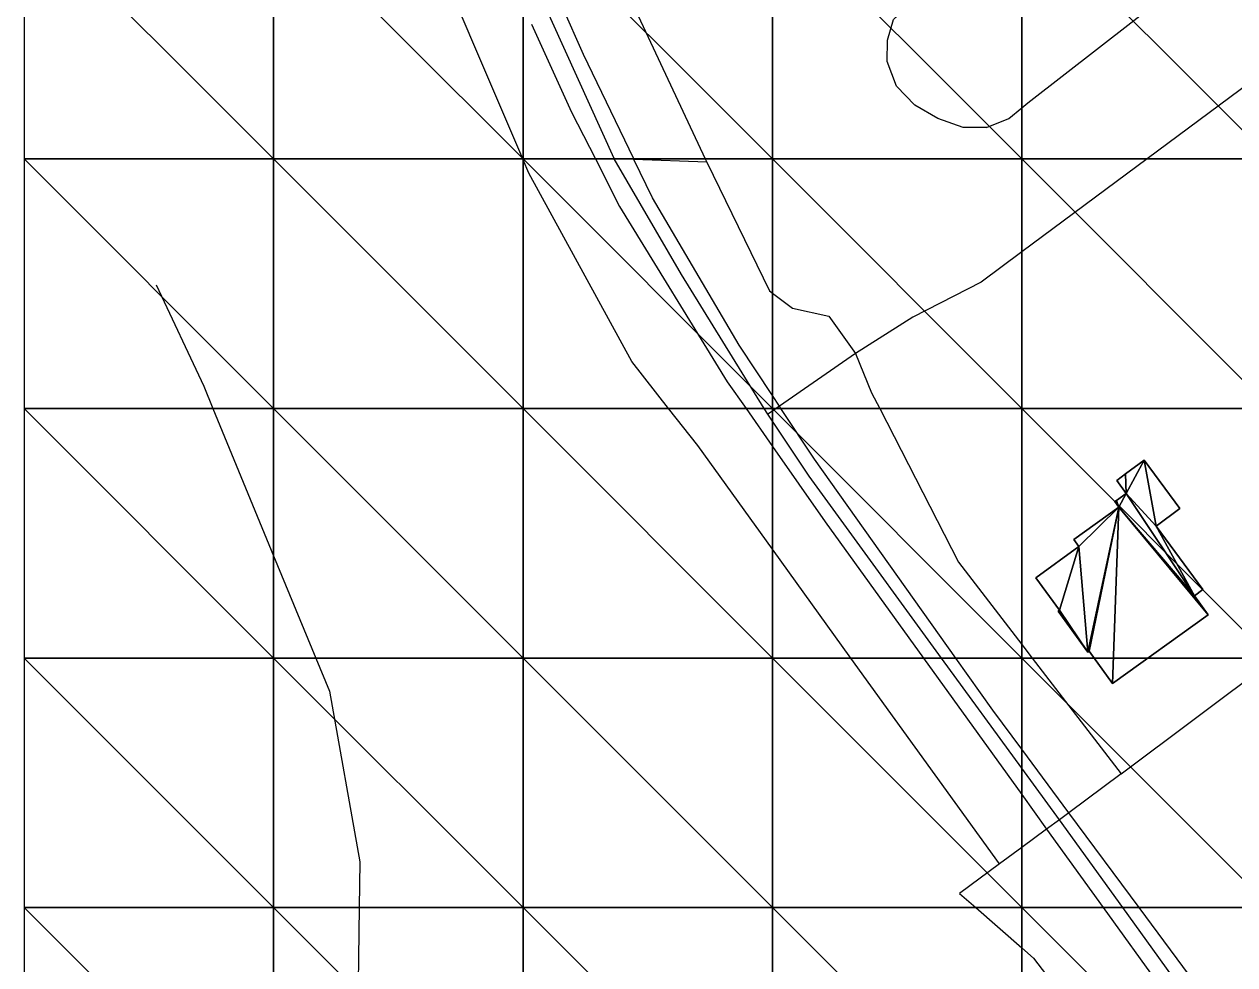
# Model space of a CAD drawing. Extents: x 0 to 812, y 0 to 720.
# Drawn here: x 0 to 145.6, y 383.1 to 496.2 of the extents above; entities that cross this region are included whole.
import ezdxf

# ---------------------------------------------------------------- set-up
doc = ezdxf.new("R2010")
doc.units = 0
doc.header["$LTSCALE"] = 0.0254
doc.layers.get('0').update_dxf_attribs({"color": 13, "linetype": 'CONTINUOUS'})
for name, color, linetype in [('BUILDINGS', 250, 'CONTINUOUS'), ('MAJOR_ROADS', 250, 'CONTINUOUS'), ('MINOR_ROADS', 250, 'CONTINUOUS'), ('PATHS', 250, 'CONTINUOUS'), ('RAILWAYS', 250, 'CONTINUOUS'), ('TOPOGRAPHY', 250, 'CONTINUOUS')]:
    doc.layers.add(name, color=color, linetype=linetype)

# ---------------------------------------------------------------- blocks, each defined once
blk = doc.blocks.new('GROUP10')
at = {"color": 0}
blk.add_polyline3d([(96.79, 461.09, 5.9), (100, 456.6, 5.9), (101.93, 451.9, 5.9), (102.91, 450, 5.9), (112.38, 431.52, 5.78), (120, 421.62, 5.78), (121.25, 420, 5.8), (131.96, 406.09, 5.92), (125.65, 401.41, 5.68), (124.51, 400.57, 5.64), (122.98, 399.45, 5.58), (120, 397.24, 5.46), (117.31, 395.25, 5.4)], dxfattribs=at)
blk = doc.blocks.new('GROUP13')
at = {"color": 0}
blk.add_polyline3d([(82.1, 479.61, 6.03), (89.63, 464.13, 5.87), (90, 463.86, 5.87), (92.42, 462.07, 5.87), (96.79, 461.09, 5.9)], dxfattribs=at)
blk = doc.blocks.new('GROUP15')
at = {"color": 0}
blk.add_polyline3d([(181.56, 514.52, 5.67), (180, 513.36, 5.69), (175.47, 510, 5.75), (150, 491.09, 6.11), (135.06, 480, 6.19), (120, 468.82, 6.08), (115.11, 465.19, 6.05), (106.87, 460.97, 5.98), (100, 456.61, 5.9), (90.84, 450.28, 5.76), (90.43, 450, 5.75), (90, 449.7, 5.74), (89.44, 449.32, 5.73)], dxfattribs=at)
blk = doc.blocks.new('GROUP68')
at = {"color": 0}
blk.add_polyline3d([(117.31, 395.25, 5.4), (112.51, 391.71, 5.3), (114.46, 390, 5.3), (120, 385.16, 5.36), (121.42, 383.92, 5.39), (130.37, 372.2, 5.55), (132.5, 370.99, 5.58)], dxfattribs=at)
blk = doc.blocks.new('GROUP174')
at = {"color": 0}
blk.add_polyline3d([(70.95, 480.05, 6.07), (60.63, 502.91, 6.03), (60, 504.4, 6.03), (57.65, 510, 6.04), (51.4, 524.93, 5.84)], dxfattribs=at)
blk = doc.blocks.new('GROUP182')
at = {"color": 0}
blk.add_polyline3d([(59.24, 528.45, 5.7), (60, 526.84, 5.72), (67.88, 510, 5.94), (81.91, 480, 6.04), (82.1, 479.61, 6.03)], dxfattribs=at)
blk = doc.blocks.new('GROUP322')
at = {"color": 0}
blk.add_polyline3d([(89.44, 449.32, 5.73), (89.02, 450, 5.75), (79.06, 466.1, 5.9), (70.98, 480, 6.08), (70.95, 480.05, 6.07)], dxfattribs=at)
blk = doc.blocks.new('GROUP328')
at = {"color": 0}
blk.add_polyline3d([(115.73, 483.78, 6.02), (112.96, 483.79, 6.01), (109.9, 484.85, 6), (107.12, 486.45, 5.98), (104.92, 488.73, 5.95), (103.8, 491.71, 5.92), (103.83, 494.28, 5.9), (104.58, 496.76, 5.87), (106.8, 498.86, 5.85), (120, 508.84, 5.76), (121.54, 510, 5.75), (150, 531.52, 5.37), (161.22, 540, 5.23), (161.66, 540.33, 5.23), (180, 554.32, 5.13), (200.56, 570, 5.08), (210, 577.2, 5.1), (239.89, 600, 5.24), (240, 600.08, 5.24), (270, 622.97, 5.63), (279.22, 630, 5.79), (284.42, 633.96, 5.91)], dxfattribs=at)
blk = doc.blocks.new('GROUP404')
at = {"color": 0}
blk.add_polyline3d([(82.1, 479.61, 6.03), (73.34, 479.95, 6.07), (72.11, 480, 6.07), (70.95, 480.05, 6.07)], dxfattribs=at)
blk = doc.blocks.new('GROUP410')
at = {"color": 0}
blk.add_polyline3d([(15.87, 464.86, 6.16), (21.59, 452.67, 6.01), (22.69, 450, 5.98), (30, 432.29, 5.65), (35.08, 420, 5.38), (36.72, 416.01, 5.35), (40.35, 395.52, 5.25), (40.28, 390, 5.23), (40.08, 374.87, 5.42)], dxfattribs=at)
blk = doc.blocks.new('GROUP412')
at = {"color": 0}
blk.add_polyline3d([(117.31, 395.25, 5.4), (99.44, 420, 5.4), (90, 433.09, 5.45), (81.01, 445.55, 5.65), (77.51, 450, 5.73), (73.07, 455.65, 5.79), (60.69, 478.29, 6.09), (60, 479.91, 6.11), (59.96, 480, 6.11), (47.16, 510, 6.13), (43.34, 518.94, 6.02)], dxfattribs=at)
blk = doc.blocks.new('GROUP547')
at = {"color": 0}
blk.add_polyline3d([(150, 368.57, 5.9), (134.11, 390, 5.77), (125.65, 401.41, 5.68), (120, 409.03, 5.62), (116.52, 413.73, 5.62), (112.06, 420, 5.62), (95.06, 443.9, 5.71), (91.02, 450, 5.76), (90.84, 450.28, 5.76), (90, 451.55, 5.76), (85.99, 457.61, 5.81), (75.57, 475.31, 6.01), (73.34, 479.95, 6.07), (73.32, 480, 6.07), (67.29, 492.54, 6.03), (64.74, 498.23, 6.02)], dxfattribs=at)
blk = doc.blocks.new('GROUP551')
at = {"color": 0}
for p, q in [((134.71, 443.78, 8.92), (132.46, 442.13, 8.92)), ((132.46, 442.13, 5.92), (134.71, 443.78, 5.92)), ((134.71, 443.78, 8.92), (132.46, 442.13, 8.92)), ((132.46, 442.13, 5.92), (134.71, 443.78, 5.92)), ((139, 437.97, 8.92), (134.71, 443.78, 8.92)), ((134.71, 443.78, 5.92), (139, 437.97, 5.92)), ((139, 437.97, 8.92), (134.71, 443.78, 8.92)), ((134.71, 443.78, 5.92), (139, 437.97, 5.92)), ((134.71, 443.78, 5.92), (134.71, 443.78, 8.92)), ((134.71, 443.78, 5.92), (134.71, 443.78, 8.92)), ((132.46, 442.13, 8.92), (131.41, 441.35, 8.92)), ((131.41, 441.35, 5.92), (132.46, 442.13, 5.92)), ((132.46, 442.13, 8.92), (131.41, 441.35, 8.92)), ((131.41, 441.35, 5.92), (132.46, 442.13, 5.92)), ((131.41, 441.35, 8.92), (132.56, 439.79, 8.92)), ((132.56, 439.79, 5.92), (131.41, 441.35, 5.92)), ((131.41, 441.35, 5.92), (131.41, 441.35, 8.92)), ((131.41, 441.35, 8.92), (132.56, 439.79, 8.92)), ((131.41, 441.35, 5.92), (131.41, 441.35, 8.92)), ((132.56, 439.79, 5.92), (131.41, 441.35, 5.92)), ((132.46, 442.13, 5.92), (132.46, 442.13, 8.92)), ((132.46, 442.13, 5.92), (132.46, 442.13, 8.92)), ((132.56, 439.79, 8.92), (131.4, 438.96, 8.92)), ((131.4, 438.96, 5.92), (132.56, 439.79, 5.92)), ((132.56, 439.79, 8.92), (131.4, 438.96, 8.92)), ((131.4, 438.96, 5.92), (132.56, 439.79, 5.92)), ((132.56, 439.79, 5.92), (132.56, 439.79, 8.92)), ((132.56, 439.79, 5.92), (132.56, 439.79, 8.92)), ((131.4, 438.96, 8.92), (131.2, 438.81, 8.92)), ((131.2, 438.81, 5.92), (131.4, 438.96, 5.92)), ((131.4, 438.96, 8.92), (131.2, 438.81, 8.92)), ((131.2, 438.81, 5.92), (131.4, 438.96, 5.92)), ((131.2, 438.81, 8.92), (131.65, 438.15, 8.92)), ((131.65, 438.15, 5.92), (131.2, 438.81, 5.92)), ((131.2, 438.81, 5.92), (131.2, 438.81, 8.92)), ((131.2, 438.81, 8.92), (131.65, 438.15, 8.92)), ((131.2, 438.81, 5.92), (131.2, 438.81, 8.92)), ((131.65, 438.15, 5.92), (131.2, 438.81, 5.92)), ((131.4, 438.96, 5.92), (131.4, 438.96, 8.92)), ((131.4, 438.96, 5.92), (131.4, 438.96, 8.92)), ((131.65, 438.15, 8.92), (126.26, 434.25, 8.92)), ((126.26, 434.25, 5.92), (131.65, 438.15, 5.92)), ((131.65, 438.15, 8.92), (126.26, 434.25, 8.92)), ((126.26, 434.25, 5.92), (131.65, 438.15, 5.92)), ((131.65, 438.15, 5.92), (131.65, 438.15, 8.92)), ((131.65, 438.15, 5.92), (131.65, 438.15, 8.92)), ((136.14, 435.87, 8.92), (139, 437.97, 8.92)), ((139, 437.97, 5.92), (136.14, 435.87, 5.92)), ((136.14, 435.87, 8.92), (139, 437.97, 8.92)), ((139, 437.97, 5.92), (136.14, 435.87, 5.92)), ((139, 437.97, 5.92), (139, 437.97, 8.92)), ((139, 437.97, 5.92), (139, 437.97, 8.92)), ((141.78, 428.23, 8.92), (136.14, 435.87, 8.92)), ((136.14, 435.87, 5.92), (141.78, 428.23, 5.92)), ((141.78, 428.23, 8.92), (136.14, 435.87, 8.92)), ((136.14, 435.87, 5.92), (141.78, 428.23, 5.92)), ((136.14, 435.87, 5.92), (136.14, 435.87, 8.92)), ((136.14, 435.87, 5.92), (136.14, 435.87, 8.92)), ((126.26, 434.25, 8.92), (126.86, 433.42, 8.92)), ((126.86, 433.42, 5.92), (126.26, 434.25, 5.92)), ((126.26, 434.25, 5.92), (126.26, 434.25, 8.92)), ((126.26, 434.25, 8.92), (126.86, 433.42, 8.92)), ((126.26, 434.25, 5.92), (126.26, 434.25, 8.92)), ((126.86, 433.42, 5.92), (126.26, 434.25, 5.92)), ((126.86, 433.42, 8.92), (121.7, 429.65, 8.92)), ((121.7, 429.65, 5.92), (126.86, 433.42, 5.92)), ((126.86, 433.42, 8.92), (121.7, 429.65, 8.92)), ((121.7, 429.65, 5.92), (126.86, 433.42, 5.92)), ((126.86, 433.42, 5.92), (126.86, 433.42, 8.92)), ((126.86, 433.42, 5.92), (126.86, 433.42, 8.92)), ((121.7, 429.65, 8.92), (124.54, 425.74, 8.92)), ((124.54, 425.74, 5.92), (121.7, 429.65, 5.92)), ((121.7, 429.65, 5.92), (121.7, 429.65, 8.92)), ((121.7, 429.65, 8.92), (124.54, 425.74, 8.92)), ((121.7, 429.65, 5.92), (121.7, 429.65, 8.92)), ((124.54, 425.74, 5.92), (121.7, 429.65, 5.92)), ((140.77, 427.47, 8.92), (141.78, 428.23, 8.92)), ((141.78, 428.23, 5.92), (140.77, 427.47, 5.92)), ((140.77, 427.47, 8.92), (141.78, 428.23, 8.92)), ((141.78, 428.23, 5.92), (140.77, 427.47, 5.92)), ((141.78, 428.23, 5.92), (141.78, 428.23, 8.92)), ((141.78, 428.23, 5.92), (141.78, 428.23, 8.92)), ((142.42, 425.2, 8.92), (140.77, 427.47, 8.92)), ((140.77, 427.47, 5.92), (142.42, 425.2, 5.92)), ((142.42, 425.2, 8.92), (140.77, 427.47, 8.92)), ((140.77, 427.47, 5.92), (142.42, 425.2, 5.92)), ((140.77, 427.47, 5.92), (140.77, 427.47, 8.92)), ((140.77, 427.47, 5.92), (140.77, 427.47, 8.92)), ((124.54, 425.74, 8.92), (124.36, 425.62, 8.92)), ((124.36, 425.62, 5.92), (124.54, 425.74, 5.92)), ((124.54, 425.74, 8.92), (124.36, 425.62, 8.92)), ((124.36, 425.62, 5.92), (124.54, 425.74, 5.92)), ((124.36, 425.62, 8.92), (127.92, 420.7, 8.92)), ((127.92, 420.7, 5.92), (124.36, 425.62, 5.92)), ((124.36, 425.62, 5.92), (124.36, 425.62, 8.92)), ((124.36, 425.62, 8.92), (127.92, 420.7, 8.92)), ((124.36, 425.62, 5.92), (124.36, 425.62, 8.92)), ((127.92, 420.7, 5.92), (124.36, 425.62, 5.92)), ((124.54, 425.74, 8.92), (124.54, 425.74, 5.92)), ((124.54, 425.74, 8.92), (124.54, 425.74, 5.92)), ((130.89, 416.96, 8.92), (142.42, 425.2, 8.92)), ((142.42, 425.2, 5.92), (130.89, 416.96, 5.92)), ((130.89, 416.96, 8.92), (142.42, 425.2, 8.92)), ((142.42, 425.2, 5.92), (130.89, 416.96, 5.92)), ((142.42, 425.2, 5.92), (142.42, 425.2, 8.92)), ((142.42, 425.2, 5.92), (142.42, 425.2, 8.92)), ((127.92, 420.7, 8.92), (128.09, 420.83, 8.92)), ((128.09, 420.83, 5.92), (127.92, 420.7, 5.92)), ((127.92, 420.7, 8.92), (128.09, 420.83, 8.92)), ((128.09, 420.83, 5.92), (127.92, 420.7, 5.92)), ((128.09, 420.83, 8.92), (130.89, 416.96, 8.92)), ((130.89, 416.96, 5.92), (128.09, 420.83, 5.92)), ((128.09, 420.83, 5.92), (128.09, 420.83, 8.92)), ((128.09, 420.83, 8.92), (130.89, 416.96, 8.92)), ((128.09, 420.83, 5.92), (128.09, 420.83, 8.92)), ((130.89, 416.96, 5.92), (128.09, 420.83, 5.92)), ((127.92, 420.7, 5.92), (127.92, 420.7, 8.92)), ((127.92, 420.7, 5.92), (127.92, 420.7, 8.92)), ((130.89, 416.96, 5.92), (130.89, 416.96, 8.92)), ((130.89, 416.96, 5.92), (130.89, 416.96, 8.92))]:
    blk.add_line(p, q, dxfattribs=at)
mesh = blk.add_polyface(dxfattribs=at)
corners = [(127.92, 420.7, 8.92), (124.54, 425.74, 8.92), (124.36, 425.62, 8.92), (126.86, 433.42, 8.92), (132.56, 439.79, 8.92), (132.46, 442.13, 8.92), (131.41, 441.35, 8.92), (134.71, 443.78, 8.92), (131.65, 438.15, 8.92), (131.4, 438.96, 8.92), (131.2, 438.81, 8.92), (121.7, 429.65, 8.92), (126.26, 434.25, 8.92), (128.09, 420.83, 8.92), (130.89, 416.96, 8.92), (142.42, 425.2, 8.92), (140.77, 427.47, 8.92), (136.14, 435.87, 8.92), (141.78, 428.23, 8.92), (139, 437.97, 8.92)]
mesh.append_faces([[corners[k] for k in face] for face in [(0, 1, 2), (4, 5, 6), (8, 9, 10), (3, 8, 12)]], dxfattribs={"vtx0": -1, "color": 0})
mesh.append_faces([[corners[k] for k in face] for face in [(5, 4, 7), (9, 8, 4)]], dxfattribs={"vtx0": -1, "vtx1": -1, "color": 0})
mesh.append_faces([[corners[k] for k in face] for face in [(1, 0, 3), (8, 3, 0), (8, 16, 4), (4, 16, 17), (4, 17, 7)]], dxfattribs={"vtx0": -1, "vtx1": -1, "vtx2": -1, "color": 0})
mesh.append_faces([[corners[k] for k in face] for face in [(8, 0, 13), (8, 13, 14), (8, 14, 15), (8, 15, 16)]], dxfattribs={"vtx0": -1, "vtx2": -1, "color": 0})
mesh.append_faces([[corners[k] for k in face] for face in [(18, 17, 16), (19, 7, 17)]], dxfattribs={"vtx1": -1, "color": 0})
mesh.append_faces([[corners[k] for k in face] for face in [(3, 11, 1)]], dxfattribs={"vtx2": -1, "color": 0})
mesh = blk.add_polyface(dxfattribs=at)
corners = [(126.86, 433.42, 5.92), (124.54, 425.74, 5.92), (121.7, 429.65, 5.92), (131.4, 438.96, 5.92), (131.65, 438.15, 5.92), (131.2, 438.81, 5.92), (132.56, 439.79, 5.92), (132.46, 442.13, 5.92), (131.41, 441.35, 5.92), (134.71, 443.78, 5.92), (139, 437.97, 5.92), (136.14, 435.87, 5.92), (141.78, 428.23, 5.92), (140.77, 427.47, 5.92), (126.26, 434.25, 5.92), (127.92, 420.7, 5.92), (128.09, 420.83, 5.92), (130.89, 416.96, 5.92), (142.42, 425.2, 5.92), (124.36, 425.62, 5.92)]
mesh.append_faces([[corners[k] for k in face] for face in [(0, 1, 2), (3, 4, 5), (7, 6, 8), (4, 0, 14), (1, 15, 19)]], dxfattribs={"vtx0": -1, "color": 0})
mesh.append_faces([[corners[k] for k in face] for face in [(15, 4, 16), (16, 4, 17), (17, 4, 18), (18, 4, 13)]], dxfattribs={"vtx0": -1, "vtx1": -1, "color": 0})
mesh.append_faces([[corners[k] for k in face] for face in [(0, 4, 15), (13, 4, 6), (13, 6, 11), (11, 6, 9), (15, 1, 0)]], dxfattribs={"vtx0": -1, "vtx1": -1, "vtx2": -1, "color": 0})
mesh.append_faces([[corners[k] for k in face] for face in [(4, 3, 6), (6, 7, 9)]], dxfattribs={"vtx0": -1, "vtx2": -1, "color": 0})
mesh.append_faces([[corners[k] for k in face] for face in [(10, 11, 9), (12, 13, 11)]], dxfattribs={"vtx1": -1, "color": 0})
mesh = blk.add_polyface(dxfattribs=at)
corners = [(132.46, 442.13, 8.92), (134.71, 443.78, 5.92), (132.46, 442.13, 5.92), (134.71, 443.78, 8.92)]
mesh.append_faces([[corners[k] for k in face] for face in [(0, 1, 2), (1, 0, 3)]], dxfattribs={"vtx0": -1, "color": 0})
mesh = blk.add_polyface(dxfattribs=at)
corners = [(134.71, 443.78, 5.92), (139, 437.97, 8.92), (139, 437.97, 5.92), (134.71, 443.78, 8.92)]
mesh.append_faces([[corners[k] for k in face] for face in [(0, 1, 2), (1, 0, 3)]], dxfattribs={"vtx0": -1, "color": 0})
mesh = blk.add_polyface(dxfattribs=at)
corners = [(131.41, 441.35, 8.92), (132.46, 442.13, 5.92), (131.41, 441.35, 5.92), (132.46, 442.13, 8.92)]
mesh.append_faces([[corners[k] for k in face] for face in [(0, 1, 2), (1, 0, 3)]], dxfattribs={"vtx0": -1, "color": 0})
mesh = blk.add_polyface(dxfattribs=at)
corners = [(131.41, 441.35, 8.92), (132.56, 439.79, 5.92), (132.56, 439.79, 8.92), (131.41, 441.35, 5.92)]
mesh.append_faces([[corners[k] for k in face] for face in [(0, 1, 2), (1, 0, 3)]], dxfattribs={"vtx0": -1, "color": 0})
mesh = blk.add_polyface(dxfattribs=at)
corners = [(131.4, 438.96, 8.92), (132.56, 439.79, 5.92), (131.4, 438.96, 5.92), (132.56, 439.79, 8.92)]
mesh.append_faces([[corners[k] for k in face] for face in [(0, 1, 2), (1, 0, 3)]], dxfattribs={"vtx0": -1, "color": 0})
mesh = blk.add_polyface(dxfattribs=at)
corners = [(131.2, 438.81, 8.92), (131.4, 438.96, 5.92), (131.2, 438.81, 5.92), (131.4, 438.96, 8.92)]
mesh.append_faces([[corners[k] for k in face] for face in [(0, 1, 2), (1, 0, 3)]], dxfattribs={"vtx0": -1, "color": 0})
mesh = blk.add_polyface(dxfattribs=at)
corners = [(131.2, 438.81, 8.92), (131.65, 438.15, 5.92), (131.65, 438.15, 8.92), (131.2, 438.81, 5.92)]
mesh.append_faces([[corners[k] for k in face] for face in [(0, 1, 2), (1, 0, 3)]], dxfattribs={"vtx0": -1, "color": 0})
mesh = blk.add_polyface(dxfattribs=at)
corners = [(126.26, 434.25, 8.92), (131.65, 438.15, 5.92), (126.26, 434.25, 5.92), (131.65, 438.15, 8.92)]
mesh.append_faces([[corners[k] for k in face] for face in [(0, 1, 2), (1, 0, 3)]], dxfattribs={"vtx0": -1, "color": 0})
mesh = blk.add_polyface(dxfattribs=at)
corners = [(139, 437.97, 8.92), (136.14, 435.87, 5.92), (139, 437.97, 5.92), (136.14, 435.87, 8.92)]
mesh.append_faces([[corners[k] for k in face] for face in [(0, 1, 2), (1, 0, 3)]], dxfattribs={"vtx0": -1, "color": 0})
mesh = blk.add_polyface(dxfattribs=at)
corners = [(136.14, 435.87, 5.92), (141.78, 428.23, 8.92), (141.78, 428.23, 5.92), (136.14, 435.87, 8.92)]
mesh.append_faces([[corners[k] for k in face] for face in [(0, 1, 2), (1, 0, 3)]], dxfattribs={"vtx0": -1, "color": 0})
mesh = blk.add_polyface(dxfattribs=at)
corners = [(126.26, 434.25, 8.92), (126.86, 433.42, 5.92), (126.86, 433.42, 8.92), (126.26, 434.25, 5.92)]
mesh.append_faces([[corners[k] for k in face] for face in [(0, 1, 2), (1, 0, 3)]], dxfattribs={"vtx0": -1, "color": 0})
mesh = blk.add_polyface(dxfattribs=at)
corners = [(121.7, 429.65, 8.92), (126.86, 433.42, 5.92), (121.7, 429.65, 5.92), (126.86, 433.42, 8.92)]
mesh.append_faces([[corners[k] for k in face] for face in [(0, 1, 2), (1, 0, 3)]], dxfattribs={"vtx0": -1, "color": 0})
mesh = blk.add_polyface(dxfattribs=at)
corners = [(121.7, 429.65, 8.92), (124.54, 425.74, 5.92), (124.54, 425.74, 8.92), (121.7, 429.65, 5.92)]
mesh.append_faces([[corners[k] for k in face] for face in [(0, 1, 2), (1, 0, 3)]], dxfattribs={"vtx0": -1, "color": 0})
mesh = blk.add_polyface(dxfattribs=at)
corners = [(141.78, 428.23, 8.92), (140.77, 427.47, 5.92), (141.78, 428.23, 5.92), (140.77, 427.47, 8.92)]
mesh.append_faces([[corners[k] for k in face] for face in [(0, 1, 2), (1, 0, 3)]], dxfattribs={"vtx0": -1, "color": 0})
mesh = blk.add_polyface(dxfattribs=at)
corners = [(140.77, 427.47, 5.92), (142.42, 425.2, 8.92), (142.42, 425.2, 5.92), (140.77, 427.47, 8.92)]
mesh.append_faces([[corners[k] for k in face] for face in [(0, 1, 2), (1, 0, 3)]], dxfattribs={"vtx0": -1, "color": 0})
mesh = blk.add_polyface(dxfattribs=at)
corners = [(124.36, 425.62, 8.92), (124.54, 425.74, 5.92), (124.36, 425.62, 5.92), (124.54, 425.74, 8.92)]
mesh.append_faces([[corners[k] for k in face] for face in [(0, 1, 2), (1, 0, 3)]], dxfattribs={"vtx0": -1, "color": 0})
mesh = blk.add_polyface(dxfattribs=at)
corners = [(124.36, 425.62, 8.92), (127.92, 420.7, 5.92), (127.92, 420.7, 8.92), (124.36, 425.62, 5.92)]
mesh.append_faces([[corners[k] for k in face] for face in [(0, 1, 2), (1, 0, 3)]], dxfattribs={"vtx0": -1, "color": 0})
mesh = blk.add_polyface(dxfattribs=at)
corners = [(142.42, 425.2, 8.92), (130.89, 416.96, 5.92), (142.42, 425.2, 5.92), (130.89, 416.96, 8.92)]
mesh.append_faces([[corners[k] for k in face] for face in [(0, 1, 2), (1, 0, 3)]], dxfattribs={"vtx0": -1, "color": 0})
mesh = blk.add_polyface(dxfattribs=at)
corners = [(128.09, 420.83, 8.92), (127.92, 420.7, 5.92), (128.09, 420.83, 5.92), (127.92, 420.7, 8.92)]
mesh.append_faces([[corners[k] for k in face] for face in [(0, 1, 2), (1, 0, 3)]], dxfattribs={"vtx0": -1, "color": 0})
mesh = blk.add_polyface(dxfattribs=at)
corners = [(128.09, 420.83, 8.92), (130.89, 416.96, 5.92), (130.89, 416.96, 8.92), (128.09, 420.83, 5.92)]
mesh.append_faces([[corners[k] for k in face] for face in [(0, 1, 2), (1, 0, 3)]], dxfattribs={"vtx0": -1, "color": 0})
blk = doc.blocks.new('GROUP561')
at = {"color": 0}
blk.add_polyline3d([(61.01, 496.19, 6.05), (65.84, 485.63, 6.07), (68.71, 480, 6.08), (71.62, 474.27, 6.01), (84.57, 453.22, 5.77), (86.82, 450, 5.74), (90, 445.45, 5.67), (96.35, 436.36, 5.6), (108.16, 420, 5.55), (120, 403.59, 5.55), (122.98, 399.45, 5.58), (129.8, 390, 5.65), (136.71, 380.42, 5.76)], dxfattribs=at)
blk = doc.blocks.new('GROUP643')
at = {"color": 0}
blk.add_polyline3d([(131.96, 406.09, 5.92), (150, 419.57, 6.62), (150.58, 420, 6.64), (180, 441.98, 7.03), (190.73, 450, 6.93), (210, 464.4, 6.59), (216.79, 469.47, 6.44), (231.67, 480, 6.13), (240, 485.89, 6), (270, 507.11, 5.67), (274.09, 510, 5.63), (291.03, 521.98, 5.58), (300, 528.32, 5.58), (303.8, 531, 5.59)], dxfattribs=at)
blk = doc.blocks.new('GROUP654')
at = {"color": 0}
blk.add_polyline3d([(207.86, 285.43, 6), (197.32, 300, 5.91), (180, 323.94, 6), (176.49, 328.79, 5.97), (175.61, 330, 5.96), (160.61, 350.71, 5.98), (153.82, 360, 5.87), (150, 365.22, 5.85), (149.14, 366.4, 5.85), (132.13, 390, 5.72), (124.51, 400.57, 5.64), (120, 406.76, 5.59), (110.35, 420, 5.59), (97.63, 437.46, 5.64), (94.4, 441.86, 5.67), (90, 448.48, 5.72), (89.44, 449.32, 5.73)], dxfattribs=at)
blk = doc.blocks.new('GROUP716')
at = {"color": 0}
blk.add_polyline3d([(115.73, 483.78, 6.02), (118.42, 484.88, 6.01), (120, 486.16, 6), (120.71, 486.73, 6), (150, 509.52, 5.77), (150.62, 510, 5.76), (172.29, 526.85, 5.47), (180, 532.8, 5.37), (189.34, 540, 5.28), (210, 555.93, 5.22), (228.26, 570, 5.22), (240, 579.05, 5.27), (267.17, 600, 5.47), (270, 602.18, 5.51), (294.28, 620.9, 5.89), (287.41, 630, 5.89), (284.42, 633.96, 5.91)], dxfattribs=at)
blk = doc.blocks.new('GROUP741')
at = {"color": 0}
for p, q in [((0, 510, 6.46), (0, 480, 6.41)), ((30, 480, 6.32), (30, 510, 6.29)), ((30, 480, 6.32), (30, 510, 6.29)), ((60, 480, 6.11), (60, 510, 6.01)), ((60, 480, 6.11), (60, 510, 6.01)), ((90, 480, 6.01), (90, 510, 5.75)), ((90, 480, 6.01), (90, 510, 5.75)), ((120, 480, 6.07), (120, 510, 5.74)), ((120, 480, 6.07), (120, 510, 5.74)), ((0, 480, 6.41), (0, 450, 5.96)), ((30, 480, 6.32), (0, 480, 6.41)), ((30, 480, 6.32), (0, 480, 6.41)), ((30, 450, 5.98), (30, 480, 6.32)), ((30, 450, 5.98), (30, 480, 6.32)), ((60, 480, 6.11), (30, 480, 6.32)), ((60, 480, 6.11), (30, 480, 6.32)), ((60, 450, 5.7), (60, 480, 6.11)), ((60, 450, 5.7), (60, 480, 6.11)), ((90, 480, 6.01), (60, 480, 6.11)), ((90, 480, 6.01), (60, 480, 6.11)), ((90, 450, 5.75), (90, 480, 6.01)), ((90, 450, 5.75), (90, 480, 6.01)), ((120, 480, 6.07), (90, 480, 6.01)), ((120, 480, 6.07), (90, 480, 6.01)), ((120, 450, 6.1), (120, 480, 6.07)), ((120, 450, 6.1), (120, 480, 6.07)), ((150, 480, 6.31), (120, 480, 6.07)), ((150, 480, 6.31), (120, 480, 6.07)), ((0, 450, 5.96), (0, 420, 5.42)), ((30, 450, 5.98), (0, 450, 5.96)), ((30, 450, 5.98), (0, 450, 5.96)), ((30, 420, 5.43), (30, 450, 5.98)), ((30, 420, 5.43), (30, 450, 5.98)), ((60, 450, 5.7), (30, 450, 5.98)), ((60, 450, 5.7), (30, 450, 5.98)), ((60, 420, 5.13), (60, 450, 5.7)), ((60, 420, 5.13), (60, 450, 5.7)), ((90, 450, 5.75), (60, 450, 5.7)), ((90, 450, 5.75), (60, 450, 5.7)), ((90, 420, 5.23), (90, 450, 5.75)), ((90, 420, 5.23), (90, 450, 5.75)), ((120, 450, 6.1), (90, 450, 5.75)), ((120, 450, 6.1), (90, 450, 5.75)), ((120, 420, 5.76), (120, 450, 6.1)), ((120, 420, 5.76), (120, 450, 6.1)), ((150, 450, 6.64), (120, 450, 6.1)), ((150, 450, 6.64), (120, 450, 6.1)), ((0, 420, 5.42), (0, 390, 5.17)), ((30, 420, 5.43), (0, 420, 5.42)), ((30, 420, 5.43), (0, 420, 5.42)), ((30, 390, 5.27), (30, 420, 5.43)), ((30, 390, 5.27), (30, 420, 5.43)), ((60, 420, 5.13), (30, 420, 5.43)), ((60, 420, 5.13), (30, 420, 5.43)), ((60, 390, 5.14), (60, 420, 5.13)), ((60, 390, 5.14), (60, 420, 5.13)), ((90, 420, 5.23), (60, 420, 5.13)), ((90, 420, 5.23), (60, 420, 5.13)), ((90, 390, 5.01), (90, 420, 5.23)), ((90, 390, 5.01), (90, 420, 5.23)), ((120, 420, 5.76), (90, 420, 5.23)), ((120, 420, 5.76), (90, 420, 5.23)), ((120, 390, 5.37), (120, 420, 5.76)), ((120, 390, 5.37), (120, 420, 5.76)), ((150, 420, 6.62), (120, 420, 5.76)), ((150, 420, 6.62), (120, 420, 5.76)), ((0, 390, 5.17), (0, 360, 5.48)), ((30, 390, 5.27), (0, 390, 5.17)), ((30, 390, 5.27), (0, 390, 5.17)), ((30, 360, 5.61), (30, 390, 5.27)), ((30, 360, 5.61), (30, 390, 5.27)), ((60, 390, 5.14), (30, 390, 5.27)), ((60, 390, 5.14), (30, 390, 5.27)), ((60, 360, 5.58), (60, 390, 5.14)), ((60, 360, 5.58), (60, 390, 5.14)), ((90, 390, 5.01), (60, 390, 5.14)), ((90, 390, 5.01), (60, 390, 5.14)), ((90, 360, 5.33), (90, 390, 5.01)), ((90, 360, 5.33), (90, 390, 5.01)), ((120, 390, 5.37), (90, 390, 5.01)), ((120, 390, 5.37), (90, 390, 5.01)), ((120, 360, 5.31), (120, 390, 5.37)), ((120, 360, 5.31), (120, 390, 5.37)), ((150, 390, 6.23), (120, 390, 5.37)), ((150, 390, 6.23), (120, 390, 5.37))]:
    blk.add_line(p, q, dxfattribs=at)
mesh = blk.add_polyface(dxfattribs=at)
corners = [(30, 480, 6.32), (0, 510, 6.46), (0, 480, 6.41)]
mesh.append_faces([[corners[k] for k in face] for face in [(0, 1, 2)]], dxfattribs={"color": 0})
mesh = blk.add_polyface(dxfattribs=at)
corners = [(30, 510, 6.29), (0, 510, 6.46), (30, 480, 6.32)]
mesh.append_faces([[corners[k] for k in face] for face in [(0, 1, 2)]], dxfattribs={"color": 0})
mesh = blk.add_polyface(dxfattribs=at)
corners = [(60, 480, 6.11), (30, 510, 6.29), (30, 480, 6.32)]
mesh.append_faces([[corners[k] for k in face] for face in [(0, 1, 2)]], dxfattribs={"color": 0})
mesh = blk.add_polyface(dxfattribs=at)
corners = [(60, 510, 6.01), (30, 510, 6.29), (60, 480, 6.11)]
mesh.append_faces([[corners[k] for k in face] for face in [(0, 1, 2)]], dxfattribs={"color": 0})
mesh = blk.add_polyface(dxfattribs=at)
corners = [(90, 480, 6.01), (60, 510, 6.01), (60, 480, 6.11)]
mesh.append_faces([[corners[k] for k in face] for face in [(0, 1, 2)]], dxfattribs={"color": 0})
mesh = blk.add_polyface(dxfattribs=at)
corners = [(90, 510, 5.75), (60, 510, 6.01), (90, 480, 6.01)]
mesh.append_faces([[corners[k] for k in face] for face in [(0, 1, 2)]], dxfattribs={"color": 0})
mesh = blk.add_polyface(dxfattribs=at)
corners = [(120, 480, 6.07), (90, 510, 5.75), (90, 480, 6.01)]
mesh.append_faces([[corners[k] for k in face] for face in [(0, 1, 2)]], dxfattribs={"color": 0})
mesh = blk.add_polyface(dxfattribs=at)
corners = [(120, 510, 5.74), (90, 510, 5.75), (120, 480, 6.07)]
mesh.append_faces([[corners[k] for k in face] for face in [(0, 1, 2)]], dxfattribs={"color": 0})
mesh = blk.add_polyface(dxfattribs=at)
corners = [(150, 480, 6.31), (120, 510, 5.74), (120, 480, 6.07)]
mesh.append_faces([[corners[k] for k in face] for face in [(0, 1, 2)]], dxfattribs={"color": 0})
mesh = blk.add_polyface(dxfattribs=at)
corners = [(150, 510, 5.76), (120, 510, 5.74), (150, 480, 6.31)]
mesh.append_faces([[corners[k] for k in face] for face in [(0, 1, 2)]], dxfattribs={"color": 0})
mesh = blk.add_polyface(dxfattribs=at)
corners = [(30, 450, 5.98), (0, 480, 6.41), (0, 450, 5.96)]
mesh.append_faces([[corners[k] for k in face] for face in [(0, 1, 2)]], dxfattribs={"color": 0})
mesh = blk.add_polyface(dxfattribs=at)
corners = [(30, 480, 6.32), (0, 480, 6.41), (30, 450, 5.98)]
mesh.append_faces([[corners[k] for k in face] for face in [(0, 1, 2)]], dxfattribs={"color": 0})
mesh = blk.add_polyface(dxfattribs=at)
corners = [(60, 450, 5.7), (30, 480, 6.32), (30, 450, 5.98)]
mesh.append_faces([[corners[k] for k in face] for face in [(0, 1, 2)]], dxfattribs={"color": 0})
mesh = blk.add_polyface(dxfattribs=at)
corners = [(60, 480, 6.11), (30, 480, 6.32), (60, 450, 5.7)]
mesh.append_faces([[corners[k] for k in face] for face in [(0, 1, 2)]], dxfattribs={"color": 0})
mesh = blk.add_polyface(dxfattribs=at)
corners = [(90, 450, 5.75), (60, 480, 6.11), (60, 450, 5.7)]
mesh.append_faces([[corners[k] for k in face] for face in [(0, 1, 2)]], dxfattribs={"color": 0})
mesh = blk.add_polyface(dxfattribs=at)
corners = [(90, 480, 6.01), (60, 480, 6.11), (90, 450, 5.75)]
mesh.append_faces([[corners[k] for k in face] for face in [(0, 1, 2)]], dxfattribs={"color": 0})
mesh = blk.add_polyface(dxfattribs=at)
corners = [(120, 450, 6.1), (90, 480, 6.01), (90, 450, 5.75)]
mesh.append_faces([[corners[k] for k in face] for face in [(0, 1, 2)]], dxfattribs={"color": 0})
mesh = blk.add_polyface(dxfattribs=at)
corners = [(120, 480, 6.07), (90, 480, 6.01), (120, 450, 6.1)]
mesh.append_faces([[corners[k] for k in face] for face in [(0, 1, 2)]], dxfattribs={"color": 0})
mesh = blk.add_polyface(dxfattribs=at)
corners = [(150, 450, 6.64), (120, 480, 6.07), (120, 450, 6.1)]
mesh.append_faces([[corners[k] for k in face] for face in [(0, 1, 2)]], dxfattribs={"color": 0})
mesh = blk.add_polyface(dxfattribs=at)
corners = [(150, 480, 6.31), (120, 480, 6.07), (150, 450, 6.64)]
mesh.append_faces([[corners[k] for k in face] for face in [(0, 1, 2)]], dxfattribs={"color": 0})
mesh = blk.add_polyface(dxfattribs=at)
corners = [(30, 420, 5.43), (0, 450, 5.96), (0, 420, 5.42)]
mesh.append_faces([[corners[k] for k in face] for face in [(0, 1, 2)]], dxfattribs={"color": 0})
mesh = blk.add_polyface(dxfattribs=at)
corners = [(30, 450, 5.98), (0, 450, 5.96), (30, 420, 5.43)]
mesh.append_faces([[corners[k] for k in face] for face in [(0, 1, 2)]], dxfattribs={"color": 0})
mesh = blk.add_polyface(dxfattribs=at)
corners = [(60, 420, 5.13), (30, 450, 5.98), (30, 420, 5.43)]
mesh.append_faces([[corners[k] for k in face] for face in [(0, 1, 2)]], dxfattribs={"color": 0})
mesh = blk.add_polyface(dxfattribs=at)
corners = [(60, 450, 5.7), (30, 450, 5.98), (60, 420, 5.13)]
mesh.append_faces([[corners[k] for k in face] for face in [(0, 1, 2)]], dxfattribs={"color": 0})
mesh = blk.add_polyface(dxfattribs=at)
corners = [(90, 420, 5.23), (60, 450, 5.7), (60, 420, 5.13)]
mesh.append_faces([[corners[k] for k in face] for face in [(0, 1, 2)]], dxfattribs={"color": 0})
mesh = blk.add_polyface(dxfattribs=at)
corners = [(90, 450, 5.75), (60, 450, 5.7), (90, 420, 5.23)]
mesh.append_faces([[corners[k] for k in face] for face in [(0, 1, 2)]], dxfattribs={"color": 0})
mesh = blk.add_polyface(dxfattribs=at)
corners = [(120, 420, 5.76), (90, 450, 5.75), (90, 420, 5.23)]
mesh.append_faces([[corners[k] for k in face] for face in [(0, 1, 2)]], dxfattribs={"color": 0})
mesh = blk.add_polyface(dxfattribs=at)
corners = [(120, 450, 6.1), (90, 450, 5.75), (120, 420, 5.76)]
mesh.append_faces([[corners[k] for k in face] for face in [(0, 1, 2)]], dxfattribs={"color": 0})
mesh = blk.add_polyface(dxfattribs=at)
corners = [(150, 420, 6.62), (120, 450, 6.1), (120, 420, 5.76)]
mesh.append_faces([[corners[k] for k in face] for face in [(0, 1, 2)]], dxfattribs={"color": 0})
mesh = blk.add_polyface(dxfattribs=at)
corners = [(150, 450, 6.64), (120, 450, 6.1), (150, 420, 6.62)]
mesh.append_faces([[corners[k] for k in face] for face in [(0, 1, 2)]], dxfattribs={"color": 0})
mesh = blk.add_polyface(dxfattribs=at)
corners = [(30, 390, 5.27), (0, 420, 5.42), (0, 390, 5.17)]
mesh.append_faces([[corners[k] for k in face] for face in [(0, 1, 2)]], dxfattribs={"color": 0})
mesh = blk.add_polyface(dxfattribs=at)
corners = [(30, 420, 5.43), (0, 420, 5.42), (30, 390, 5.27)]
mesh.append_faces([[corners[k] for k in face] for face in [(0, 1, 2)]], dxfattribs={"color": 0})
mesh = blk.add_polyface(dxfattribs=at)
corners = [(60, 390, 5.14), (30, 420, 5.43), (30, 390, 5.27)]
mesh.append_faces([[corners[k] for k in face] for face in [(0, 1, 2)]], dxfattribs={"color": 0})
mesh = blk.add_polyface(dxfattribs=at)
corners = [(60, 420, 5.13), (30, 420, 5.43), (60, 390, 5.14)]
mesh.append_faces([[corners[k] for k in face] for face in [(0, 1, 2)]], dxfattribs={"color": 0})
mesh = blk.add_polyface(dxfattribs=at)
corners = [(90, 390, 5.01), (60, 420, 5.13), (60, 390, 5.14)]
mesh.append_faces([[corners[k] for k in face] for face in [(0, 1, 2)]], dxfattribs={"color": 0})
mesh = blk.add_polyface(dxfattribs=at)
corners = [(90, 420, 5.23), (60, 420, 5.13), (90, 390, 5.01)]
mesh.append_faces([[corners[k] for k in face] for face in [(0, 1, 2)]], dxfattribs={"color": 0})
mesh = blk.add_polyface(dxfattribs=at)
corners = [(120, 390, 5.37), (90, 420, 5.23), (90, 390, 5.01)]
mesh.append_faces([[corners[k] for k in face] for face in [(0, 1, 2)]], dxfattribs={"color": 0})
mesh = blk.add_polyface(dxfattribs=at)
corners = [(120, 420, 5.76), (90, 420, 5.23), (120, 390, 5.37)]
mesh.append_faces([[corners[k] for k in face] for face in [(0, 1, 2)]], dxfattribs={"color": 0})
mesh = blk.add_polyface(dxfattribs=at)
corners = [(150, 390, 6.23), (120, 420, 5.76), (120, 390, 5.37)]
mesh.append_faces([[corners[k] for k in face] for face in [(0, 1, 2)]], dxfattribs={"color": 0})
mesh = blk.add_polyface(dxfattribs=at)
corners = [(150, 420, 6.62), (120, 420, 5.76), (150, 390, 6.23)]
mesh.append_faces([[corners[k] for k in face] for face in [(0, 1, 2)]], dxfattribs={"color": 0})
mesh = blk.add_polyface(dxfattribs=at)
corners = [(30, 360, 5.61), (0, 390, 5.17), (0, 360, 5.48)]
mesh.append_faces([[corners[k] for k in face] for face in [(0, 1, 2)]], dxfattribs={"color": 0})
mesh = blk.add_polyface(dxfattribs=at)
corners = [(30, 390, 5.27), (0, 390, 5.17), (30, 360, 5.61)]
mesh.append_faces([[corners[k] for k in face] for face in [(0, 1, 2)]], dxfattribs={"color": 0})
mesh = blk.add_polyface(dxfattribs=at)
corners = [(60, 360, 5.58), (30, 390, 5.27), (30, 360, 5.61)]
mesh.append_faces([[corners[k] for k in face] for face in [(0, 1, 2)]], dxfattribs={"color": 0})
mesh = blk.add_polyface(dxfattribs=at)
corners = [(60, 390, 5.14), (30, 390, 5.27), (60, 360, 5.58)]
mesh.append_faces([[corners[k] for k in face] for face in [(0, 1, 2)]], dxfattribs={"color": 0})
mesh = blk.add_polyface(dxfattribs=at)
corners = [(90, 360, 5.33), (60, 390, 5.14), (60, 360, 5.58)]
mesh.append_faces([[corners[k] for k in face] for face in [(0, 1, 2)]], dxfattribs={"color": 0})
mesh = blk.add_polyface(dxfattribs=at)
corners = [(90, 390, 5.01), (60, 390, 5.14), (90, 360, 5.33)]
mesh.append_faces([[corners[k] for k in face] for face in [(0, 1, 2)]], dxfattribs={"color": 0})
mesh = blk.add_polyface(dxfattribs=at)
corners = [(120, 360, 5.31), (90, 390, 5.01), (90, 360, 5.33)]
mesh.append_faces([[corners[k] for k in face] for face in [(0, 1, 2)]], dxfattribs={"color": 0})
mesh = blk.add_polyface(dxfattribs=at)
corners = [(120, 390, 5.37), (90, 390, 5.01), (120, 360, 5.31)]
mesh.append_faces([[corners[k] for k in face] for face in [(0, 1, 2)]], dxfattribs={"color": 0})
mesh = blk.add_polyface(dxfattribs=at)
corners = [(150, 360, 5.77), (120, 390, 5.37), (120, 360, 5.31)]
mesh.append_faces([[corners[k] for k in face] for face in [(0, 1, 2)]], dxfattribs={"color": 0})
mesh = blk.add_polyface(dxfattribs=at)
corners = [(150, 390, 6.23), (120, 390, 5.37), (150, 360, 5.77)]
mesh.append_faces([[corners[k] for k in face] for face in [(0, 1, 2)]], dxfattribs={"color": 0})

msp = doc.modelspace()

# ---------------------------------------------------------------- block references
at = {"layer": 'BUILDINGS', "color": 0}
msp.add_blockref('GROUP551', (0, 0), dxfattribs=at)
at = {"layer": 'MAJOR_ROADS', "color": 0}
for name in ['GROUP174', 'GROUP322', 'GROUP654']:
    msp.add_blockref(name, (0, 0), dxfattribs=at)
at = {"layer": 'MINOR_ROADS', "color": 0}
for name in ['GROUP328', 'GROUP716', 'GROUP643', 'GROUP15', 'GROUP410']:
    msp.add_blockref(name, (0, 0), dxfattribs=at)
at = {"layer": 'PATHS', "color": 0}
for name in ['GROUP182', 'GROUP412', 'GROUP404', 'GROUP13', 'GROUP10', 'GROUP68']:
    msp.add_blockref(name, (0, 0), dxfattribs=at)
at = {"layer": 'RAILWAYS', "color": 0}
for name in ['GROUP547', 'GROUP561']:
    msp.add_blockref(name, (0, 0), dxfattribs=at)
at = {"layer": 'TOPOGRAPHY', "color": 0}
msp.add_blockref('GROUP741', (0, 0), dxfattribs=at)

doc.saveas('drawing.dxf')
